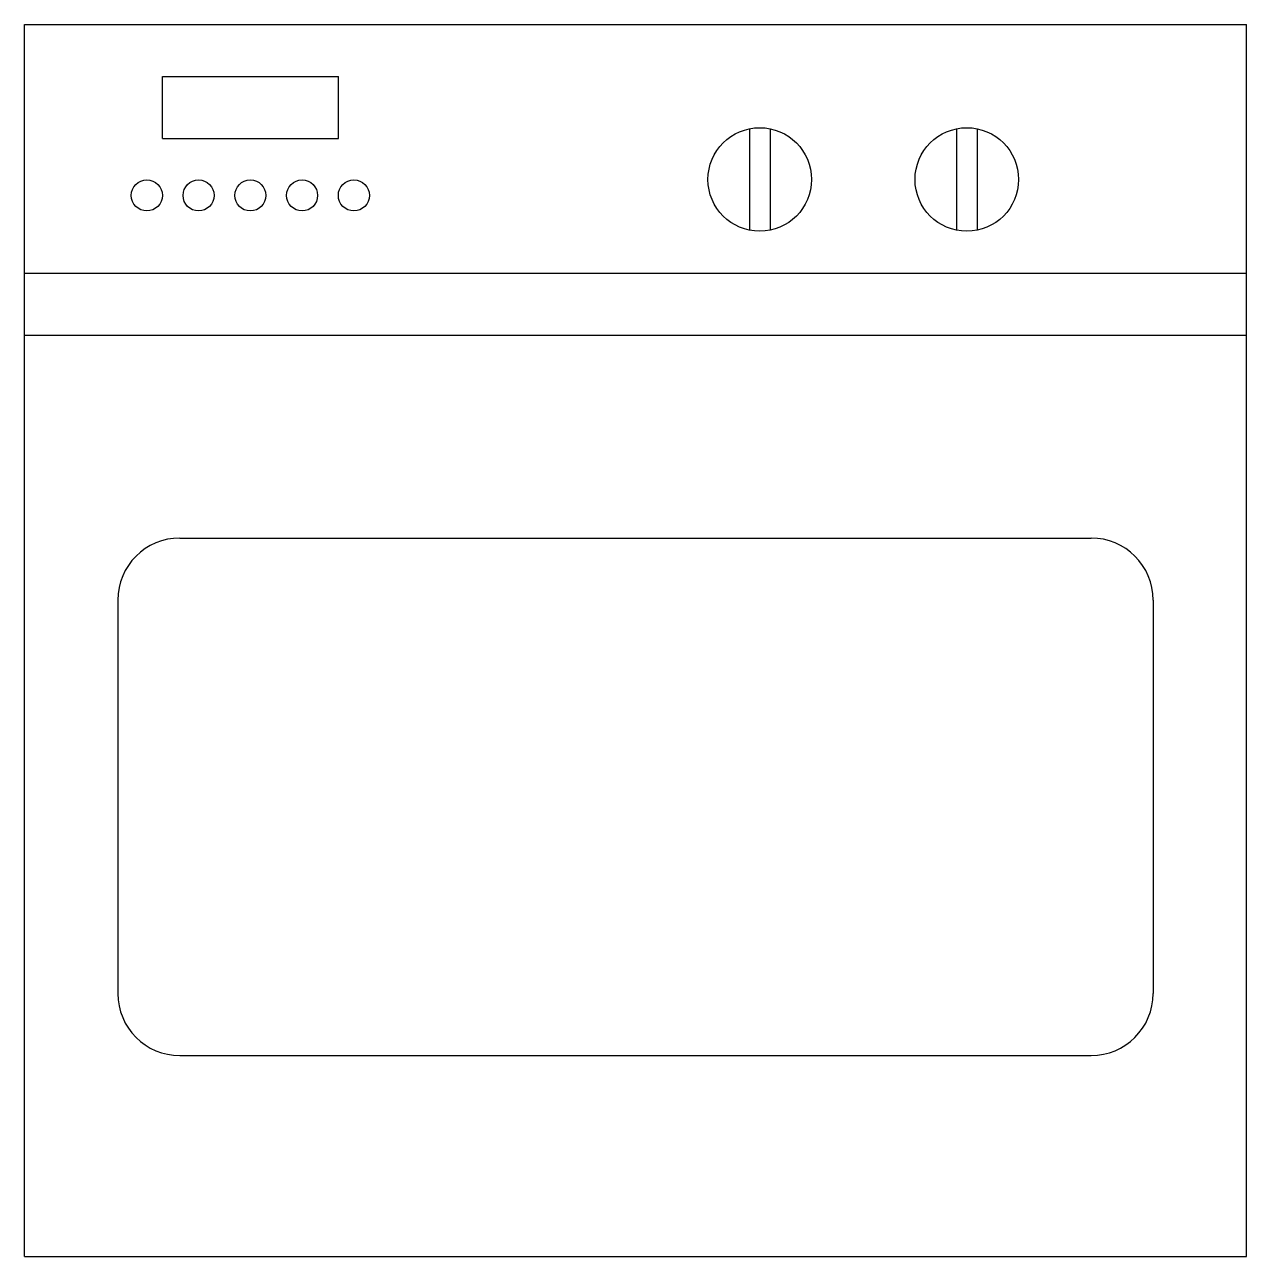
# Model space of a CAD drawing. Extents: x 59424 to 60014, y 12584 to 13179.
import ezdxf

# ---------------------------------------------------------------- set-up
doc = ezdxf.new("R2010")
doc.units = 0
doc.header["$LTSCALE"] = 500
doc.header["$MEASUREMENT"] = 0
doc.layers.add('BOSCH1', color=3, linetype='CONTINUOUS')
doc.layers.add('BOSCH2', color=1, linetype='CONTINUOUS')

msp = doc.modelspace()

# ---------------------------------------------------------------- linework, layer by layer
at = {"layer": 'BOSCH1'}
for p, q in [((59423.62, 13179.46), (60013.62, 13179.46)), ((59423.62, 12584.46), (59423.62, 13179.46)), ((60013.62, 12584.46), (60013.62, 13179.46)), ((59490.12, 13154.46), (59575.12, 13154.46)), ((59490.12, 13124.46), (59490.12, 13154.46)), ((59575.12, 13124.46), (59575.12, 13154.46)), ((59490.12, 13124.46), (59575.12, 13124.46)), ((59423.62, 13059.46), (60013.62, 13059.46)), ((59498.62, 12931.46), (59938.62, 12931.46)), ((59468.62, 12901.46), (59468.62, 12711.46)), ((59968.62, 12901.46), (59968.62, 12711.46)), ((59498.62, 12681.46), (59938.62, 12681.46)), ((59423.62, 12584.46), (60013.62, 12584.46))]:
    msp.add_line(p, q, dxfattribs=at)
for centre, radius in [((59778.62, 13104.67), 25), ((59878.62, 13104.67), 25), ((59482.62, 13096.96), 7.5), ((59507.62, 13096.96), 7.5), ((59532.62, 13096.96), 7.5), ((59557.62, 13096.96), 7.5), ((59582.62, 13096.96), 7.5)]:
    msp.add_circle(centre, radius, dxfattribs=at)
for centre, start, end in [((59498.62, 12901.46), 90, 180), ((59938.62, 12901.46), 0, 90), ((59498.62, 12711.46), 180, 270), ((59938.62, 12711.46), 270, 0)]:
    msp.add_arc(centre, 30, start, end, dxfattribs=at)
at = {"layer": 'BOSCH2'}
for p, q in [((59773.62, 13129.17), (59773.62, 13080.18)), ((59783.62, 13129.17), (59783.62, 13080.18)), ((59873.62, 13129.17), (59873.62, 13080.18)), ((59883.62, 13129.17), (59883.62, 13080.18)), ((59423.62, 13029.46), (60013.62, 13029.46))]:
    msp.add_line(p, q, dxfattribs=at)

doc.saveas('drawing.dxf')
